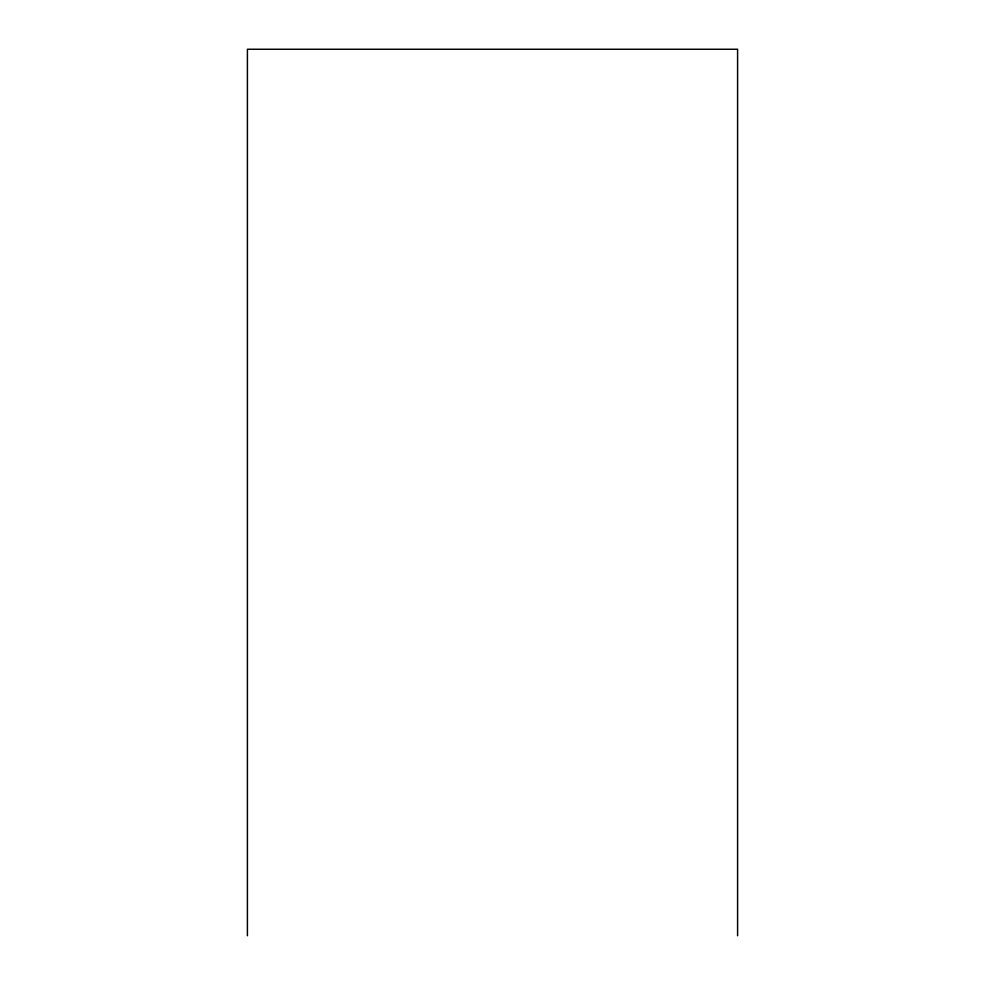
<?xml version="1.0" encoding="UTF-8"?>
<svg xmlns="http://www.w3.org/2000/svg" width="985" height="985" viewBox="0 0 985 985"><rect width="100%" height="100%" fill="white"/><g stroke="black" fill="none" stroke-linecap="round" stroke-linejoin="round"><path stroke-width="1.48" d="M737.593 935.75L737.593 49.25L247.407 49.25L247.407 935.75"/></g></svg>
